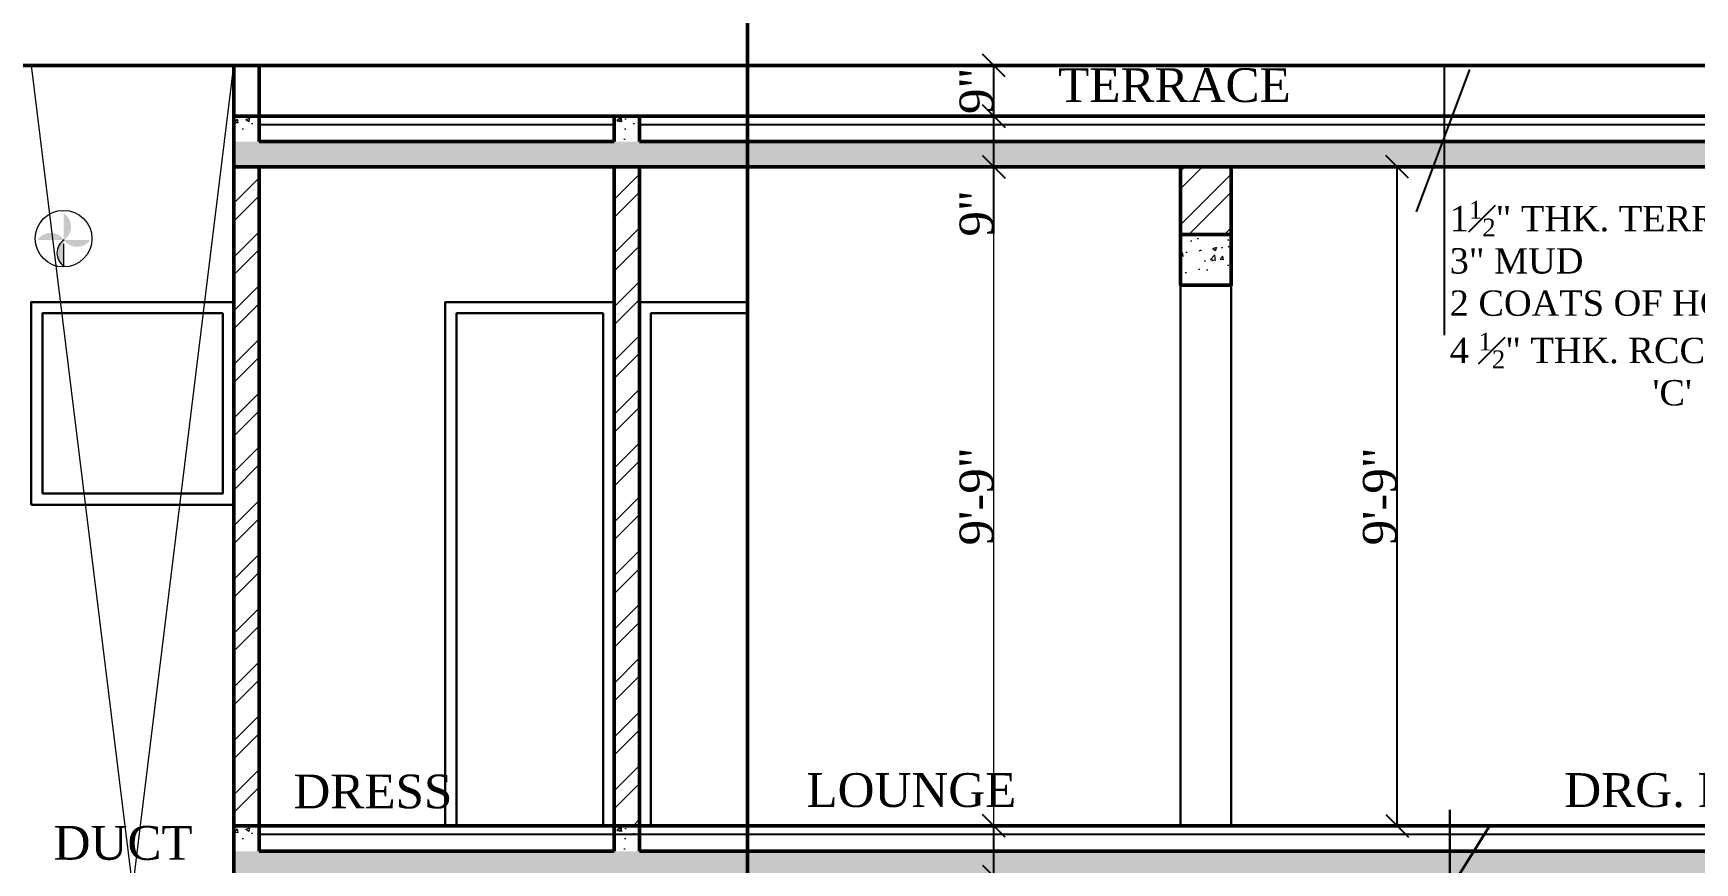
# Model space of a CAD drawing. Header units: feet. Extents: x 37458 to 42412, y -3338 to -325.
# Drawn here: x 40425.3 to 40720.2, y -1005.9 to -858.6 of the extents above; entities that cross this region are included whole.
import ezdxf

# ---------------------------------------------------------------- set-up
doc = ezdxf.new("R2010")
doc.units = ezdxf.units.FT
doc.header["$MEASUREMENT"] = 0
doc.header["$PDMODE"] = 35
doc.header["$PDSIZE"] = 8
doc.layers.get('Defpoints').update_dxf_attribs({"color": 52})
for name, color, linetype, lineweight in [('BLK_1_FLR_2_KITCHEN', 7, 'Continuous', 0), ('dimensiom', 35, 'Continuous', 25), ('HAT', 8, 'Continuous', 13), ('HATCH', 254, 'Continuous', 13), ('Jonry', 243, 'Continuous', 20), ('TEXT', 7, 'Continuous', 30), ('walls', 1, 'Continuous', 50), ('WIN', 141, 'Continuous', 25)]:
    doc.layers.add(name, color=color, linetype=linetype, lineweight=lineweight)
doc.layers.add('BLK_1_FLR_2_REGULAR_ROOM_2', color=1, linetype='Continuous', plot=False)
doc.styles.add("4''", font='romai___.ttf', dxfattribs={"height": 7})
doc.styles.get("Standard").update_dxf_attribs({"font": 'times.ttf', "height": 6})
doc.dimstyles.new('arrow', dxfattribs={"dimtxt": 6, "dimasz": 4, "dimexe": 3, "dimexo": 6, "dimgap": 0, "dimtad": 1, "dimzin": 3, "dimdsep": 46, "dimlunit": 4, "dimtxsty": 'Standard', "dimblk": 'OBLIQUE', "dimcen": 12, "dimclrd": 7, "dimclre": 256, "dimclrt": 7, "dimadec": 0, "dimazin": 0, "dimtfac": 1, "dimtofl": 0, "dimtmove": 0, "dimatfit": 3, "dimfxl": 3, "dimfxlon": 1, "dimtolj": 1, "dimtzin": 0, "dimlwd": -1, "dimlwe": -1, "dimarcsym": 0})
pattern_1 = [(50, (546.9686, 1276.455), (7.1726018, -0.62752135), [0.75, -8.25]), (355, (546.9686, 1276.455), (-1.3875133, 7.5219213), [0.6, -6.6]), (100.4514, (547.566, 1276.4026), (5.7850938, 6.8943954), [0.6374019, -7.0114211]), (46.1842, (546.969, 1278.455), (10.6724105, -1.6551901), [1.125, -12.375]), (96.6356, (547.858, 1278.317), (9.346627, 9.7411787), [0.956103, -10.51713]), (351.1842, (546.969, 1278.455), (9.3466195, 9.741186), [0.9, -9.9]), (21, (547.9686, 1277.955), (5.9690705, -4.0261889), [0.75, -8.25]), (326, (547.9686, 1277.955), (2.4331533, 7.2515005), [0.6, -6.6]), (71.4514, (548.466, 1277.6194), (8.4022263, 3.225305), [0.6374019, -7.0114211]), (37.5, (546.9686, 1276.455), (0.12159855, 3.32893854), [0, -6.52, 0, -6.7, 0, -6.625]), (7.5, (546.9686, 1276.455), (2.63069537, 3.94411712), [0, -3.82, 0, -6.37, 0, -2.525]), (327.5, (544.7386, 1276.455), (5.33822436, -0.22554872), [0, -2.5, 0, -7.8, 0, -10.35]), (317.5, (543.7386, 1276.455), (5.8318617, 1.0010498), [0, -3.25, 0, -5.18, 0, -7.35])]
pattern_2 = [(50, (-2351.846, -0.24), (7.1726018, -0.62752135), [0.75, -8.25]), (355, (-2351.846, -0.24), (-1.3875133, 7.5219213), [0.6, -6.6]), (100.4514, (-2351.2484, -0.292), (5.7850938, 6.8943954), [0.6374019, -7.0114211]), (46.1842, (-2351.846, 1.76), (10.6724105, -1.6551901), [1.125, -12.375]), (96.6356, (-2350.957, 1.622), (9.346627, 9.7411787), [0.956103, -10.51713]), (351.1842, (-2351.846, 1.76), (9.3466195, 9.741186), [0.9, -9.9]), (21, (-2350.846, 1.26), (5.9690705, -4.0261889), [0.75, -8.25]), (326, (-2350.846, 1.26), (2.4331533, 7.2515005), [0.6, -6.6]), (71.4514, (-2350.349, 0.9245), (8.4022263, 3.225305), [0.6374019, -7.0114211]), (37.5, (-2351.846, -0.24), (0.12159855, 3.32893854), [0, -6.52, 0, -6.7, 0, -6.625]), (7.5, (-2351.846, -0.24), (2.63069537, 3.94411712), [0, -3.82, 0, -6.37, 0, -2.525]), (327.5, (-2354.076, -0.24), (5.33822436, -0.22554872), [0, -2.5, 0, -7.8, 0, -10.35]), (317.5, (-2355.076, -0.24), (5.8318617, 1.0010498), [0, -3.25, 0, -5.18, 0, -7.35])]
pattern_3 = [(50, (-2351.846, -126.24), (7.1726018, -0.62752135), [0.75, -8.25]), (355, (-2351.846, -126.24), (-1.3875133, 7.5219213), [0.6, -6.6]), (100.4514, (-2351.2484, -126.292), (5.7850938, 6.8943954), [0.6374019, -7.0114211]), (46.1842, (-2351.846, -124.24), (10.6724105, -1.6551901), [1.125, -12.375]), (96.6356, (-2350.957, -124.378), (9.346627, 9.7411787), [0.956103, -10.51713]), (351.1842, (-2351.846, -124.24), (9.3466195, 9.741186), [0.9, -9.9]), (21, (-2350.846, -124.74), (5.9690705, -4.0261889), [0.75, -8.25]), (326, (-2350.846, -124.74), (2.4331533, 7.2515005), [0.6, -6.6]), (71.4514, (-2350.349, -125.0755), (8.4022263, 3.225305), [0.6374019, -7.0114211]), (37.5, (-2351.846, -126.24), (0.12159855, 3.32893854), [0, -6.52, 0, -6.7, 0, -6.625]), (7.5, (-2351.846, -126.24), (2.63069537, 3.94411712), [0, -3.82, 0, -6.37, 0, -2.525]), (327.5, (-2354.076, -126.24), (5.33822436, -0.22554872), [0, -2.5, 0, -7.8, 0, -10.35]), (317.5, (-2355.076, -126.24), (5.8318617, 1.0010498), [0, -3.25, 0, -5.18, 0, -7.35])]
pattern_4 = [(45, (-2351.846, -0.24), (-4.7729708, 4.7729708), []), (45, (-2348.664, -0.24), (-4.7729708, 4.7729708), [])]

# ---------------------------------------------------------------- blocks, each defined once
blk = doc.blocks.new('_Oblique')
at = {"layer": 'dimensiom', "color": 0, "lineweight": -2}
blk.add_line((-0.5, -0.5), (0.5, 0.5), dxfattribs=at)
blk = doc.blocks.new('*D205')
at = {"layer": 'Defpoints', "color": 0, "ltscale": 0.75, "transparency": 16777216}
for p in [(40595.76, -999.37), (40629.38, -999.37, 321.56), (40628.88, -1008.37, 308.48)]:
    blk.add_point(p, dxfattribs=at)
at = {"layer": 'dimensiom', "ltscale": 0.75, "transparency": 16777216}
for p, q in [((40593.44, -999.37), (40592.76, -999.37)), ((40593.45, -1008.37), (40592.76, -1008.37))]:
    blk.add_line(p, q, dxfattribs=at)
at = {"layer": 'dimensiom', "color": 7, "ltscale": 0.75, "transparency": 16777216}
blk.add_line((40595.76, -1008.37), (40595.76, -999.37), dxfattribs=at)
at = {"layer": 'dimensiom', "color": 7, "ltscale": 0.75, "transparency": 16777216, "xscale": 4, "yscale": 4, "zscale": 4}
for p, rotation in [((40595.76, -999.37), 90), ((40595.76, -1008.37), 270)]:
    blk.add_blockref('_Oblique', p, dxfattribs=dict(at, rotation=rotation))
at = {"layer": 'dimensiom', "color": 7, "ltscale": 0.75, "transparency": 16777216, "insert": (40589.64, -1013.85), "char_height": 6, "attachment_point": 5, "rotation": 90}
blk.add_mtext('\\A1;9"', dxfattribs=at)
blk = doc.blocks.new('*D206')
at = {"layer": 'BLK_1_FLR_2_KITCHEN', "ltscale": 0.75, "transparency": 16777216}
for p, q in [((40593.5, -882.37), (40592.76, -882.37)), ((40593.44, -999.37), (40592.76, -999.37))]:
    blk.add_line(p, q, dxfattribs=at)
at = {"layer": 'BLK_1_FLR_2_KITCHEN', "color": 7, "ltscale": 0.75, "transparency": 16777216}
blk.add_line((40595.76, -999.37), (40595.76, -882.37), dxfattribs=at)
at = {"layer": 'Defpoints', "color": 0, "ltscale": 0.75, "transparency": 16777216}
for p in [(40595.76, -882.37), (40629.38, -882.37, 293.99), (40629.38, -999.37, 321.56)]:
    blk.add_point(p, dxfattribs=at)
at = {"layer": 'BLK_1_FLR_2_KITCHEN', "color": 7, "ltscale": 0.75, "transparency": 16777216, "xscale": 4, "yscale": 4, "zscale": 4}
for p, rotation in [((40595.76, -882.37), 90), ((40595.76, -999.37), 270)]:
    blk.add_blockref('_Oblique', p, dxfattribs=dict(at, rotation=rotation))
at = {"layer": 'BLK_1_FLR_2_KITCHEN', "color": 7, "ltscale": 0.75, "transparency": 16777216, "insert": (40592.7, -940.87), "char_height": 6, "attachment_point": 5, "rotation": 90}
blk.add_mtext('\\A1;9\'-9"', dxfattribs=at)
blk = doc.blocks.new('*D207')
at = {"layer": 'Defpoints', "color": 0, "ltscale": 0.75, "transparency": 16777216}
for p in [(40595.76, -873.37), (40629.38, -873.37, 323.82), (40629.38, -882.37, 293.99)]:
    blk.add_point(p, dxfattribs=at)
at = {"layer": 'dimensiom', "ltscale": 0.75, "transparency": 16777216}
for p, q in [((40593.43, -873.37), (40592.76, -873.37)), ((40593.5, -882.37), (40592.76, -882.37))]:
    blk.add_line(p, q, dxfattribs=at)
at = {"layer": 'dimensiom', "color": 7, "ltscale": 0.75, "transparency": 16777216}
for p, q in [((40595.76, -882.37), (40595.76, -873.37)), ((40595.76, -894.18), (40595.76, -882.37))]:
    blk.add_line(p, q, dxfattribs=at)
at = {"layer": 'dimensiom', "color": 7, "ltscale": 0.75, "transparency": 16777216, "xscale": 4, "yscale": 4, "zscale": 4}
for p, rotation in [((40595.76, -873.37), 90), ((40595.76, -882.37), 270)]:
    blk.add_blockref('_Oblique', p, dxfattribs=dict(at, rotation=rotation))
at = {"layer": 'dimensiom', "color": 7, "ltscale": 0.75, "transparency": 16777216, "insert": (40592.7, -890.63), "char_height": 6, "attachment_point": 5, "rotation": 90}
blk.add_mtext('\\A1;9"', dxfattribs=at)
blk = doc.blocks.new('*D208')
at = {"layer": 'Defpoints', "color": 0, "ltscale": 0.75, "transparency": 16777216}
for p in [(40595.76, -864.37), (40627.88, -864.37, 323.82), (40629.38, -873.37, 323.82)]:
    blk.add_point(p, dxfattribs=at)
at = {"layer": 'dimensiom', "ltscale": 0.75, "transparency": 16777216}
for p, q in [((40593.4, -864.37), (40592.76, -864.37)), ((40593.43, -873.37), (40592.76, -873.37))]:
    blk.add_line(p, q, dxfattribs=at)
at = {"layer": 'dimensiom', "color": 7, "ltscale": 0.75, "transparency": 16777216}
blk.add_line((40595.76, -873.37), (40595.76, -864.37), dxfattribs=at)
at = {"layer": 'dimensiom', "color": 7, "ltscale": 0.75, "transparency": 16777216, "xscale": 4, "yscale": 4, "zscale": 4}
for p, rotation in [((40595.76, -864.37), 90), ((40595.76, -873.37), 270)]:
    blk.add_blockref('_Oblique', p, dxfattribs=dict(at, rotation=rotation))
at = {"layer": 'dimensiom', "color": 7, "ltscale": 0.75, "transparency": 16777216, "insert": (40592.7, -868.87), "char_height": 6, "attachment_point": 5, "rotation": 90}
blk.add_mtext('\\A1;9"', dxfattribs=at)
blk = doc.blocks.new('*D395')
at = {"layer": 'BLK_1_FLR_2_REGULAR_ROOM_2', "color": 7, "ltscale": 0.75, "transparency": 16777216}
blk.add_line((40667.35, -999.37), (40667.35, -882.37), dxfattribs=at)
at = {"layer": 'BLK_1_FLR_2_REGULAR_ROOM_2', "ltscale": 0.75, "transparency": 16777216}
for p, q in [((40670.26, -882.37), (40670.35, -882.37)), ((40670.31, -999.37), (40670.35, -999.37))]:
    blk.add_line(p, q, dxfattribs=at)
at = {"layer": 'Defpoints', "color": 0, "ltscale": 0.75, "transparency": 16777216}
for p in [(40658.37, -882.37, -1146.48), (40667.35, -882.37), (40656.83, -999.37, -2582.82)]:
    blk.add_point(p, dxfattribs=at)
at = {"layer": 'BLK_1_FLR_2_REGULAR_ROOM_2', "color": 7, "ltscale": 0.75, "transparency": 16777216, "xscale": 4, "yscale": 4, "zscale": 4}
for p, rotation in [((40667.35, -882.37), 90), ((40667.35, -999.37), 270)]:
    blk.add_blockref('_Oblique', p, dxfattribs=dict(at, rotation=rotation))
at = {"layer": 'BLK_1_FLR_2_REGULAR_ROOM_2', "color": 7, "ltscale": 0.75, "transparency": 16777216, "insert": (40664.29, -940.87), "char_height": 6, "attachment_point": 5, "rotation": 90}
blk.add_mtext('\\A1;9\'-9"', dxfattribs=at)

msp = doc.modelspace()

# ---------------------------------------------------------------- hatches: boundary and pattern name
at = {"layer": 'HATCH', "ltscale": 0.75}
h = msp.add_hatch(dxfattribs=at)
h.set_pattern_fill('AR-CONC', color=256, style=0)
h.set_pattern_definition(pattern_2)
h.paths.add_polyline_path([(40460.8834, -877.8706), (40465.3834, -877.8706), (40465.3834, -873.3706), (40460.8834, -873.3706)])
h = msp.add_hatch(dxfattribs=at)
h.set_pattern_fill('AR-CONC', color=256, style=0)
h.set_pattern_definition(pattern_2)
h.paths.add_polyline_path([(40528.3834, -877.8706), (40532.8834, -877.8706), (40532.8834, -873.3706), (40528.3834, -873.3706)])
h = msp.add_hatch(dxfattribs=at)
h.set_pattern_fill('AR-CONC', color=256, style=0)
h.set_pattern_definition(pattern_2)
h.paths.add_polyline_path([(40460.8834, -882.3706), (40844.8834, -882.3706), (40844.8834, -877.8706), (40460.8834, -877.8706)])
h = msp.add_hatch(dxfattribs=at)
h.set_pattern_fill('ANSI32', color=256, scale=18, style=0)
h.set_pattern_definition(pattern_4)
h.paths.add_polyline_path([(40460.8834, -999.3706), (40465.3834, -999.3706), (40465.3834, -882.3706), (40460.8834, -882.3706)])
h = msp.add_hatch(dxfattribs=at)
h.set_pattern_fill('ANSI32', color=256, scale=18, style=0)
h.set_pattern_definition(pattern_4)
h.paths.add_polyline_path([(40528.3834, -999.3706), (40532.8834, -999.3706), (40532.8834, -882.3706), (40528.3834, -882.3706)])
h = msp.add_hatch(dxfattribs=at)
h.set_pattern_fill('ANSI32', color=256, scale=18, style=0)
h.set_pattern_definition(pattern_4)
h.paths.add_polyline_path([(40628.8834, -894.3706), (40637.8834, -894.3706), (40637.8834, -882.3706), (40628.8834, -882.3706)])
h = msp.add_hatch(dxfattribs=at)
h.set_pattern_fill('AR-CONC', color=256, style=0)
h.set_pattern_definition(pattern_1)
h.paths.add_polyline_path([(40637.8834, -894.3706), (40628.8834, -894.3706), (40628.8834, -903.3706), (40637.8834, -903.3706)])
h = msp.add_hatch(dxfattribs=at)
h.set_pattern_fill('AR-CONC', color=256, style=0)
h.set_pattern_definition(pattern_1)
h.paths.add_polyline_path([(40637.8834, -894.3706), (40628.8834, -894.3706), (40628.8834, -903.3706), (40637.8834, -903.3706)])
h = msp.add_hatch(dxfattribs=at)
h.set_pattern_fill('AR-CONC', color=256, style=0)
h.set_pattern_definition(pattern_3)
h.paths.add_polyline_path([(40460.8834, -1003.8706), (40465.3834, -1003.8706), (40465.3834, -999.3706), (40460.8834, -999.3706)])
h = msp.add_hatch(dxfattribs=at)
h.set_pattern_fill('AR-CONC', color=256, style=0)
h.set_pattern_definition(pattern_3)
h.paths.add_polyline_path([(40528.3834, -1003.8706), (40532.8834, -1003.8706), (40532.8834, -999.3706), (40528.3834, -999.3706)])
h = msp.add_hatch(dxfattribs=at)
h.set_pattern_fill('AR-CONC', color=256, style=0)
h.set_pattern_definition(pattern_3)
h.paths.add_polyline_path([(40460.8834, -1008.3706), (40844.8834, -1008.3706), (40844.8834, -1003.8706), (40460.8834, -1003.8706)])
at = {"layer": 'Jonry', "ltscale": 0.75}
h = msp.add_hatch(color=256, dxfattribs=at)
h.paths.add_polyline_path([(40430.6857, -890.6399), (40430.6857, -895.3296, 0.00326813), (40430.7162, -895.3095, -0.00139375), (40430.7076, -895.2964, 0.00139375), (40430.7162, -895.3095, 0.53786413)])
h.paths.add_polyline_path([(40435.3754, -895.3296), (40430.7355, -895.3296, 0.00043582), (40430.7314, -895.3323, 0.53254552)])
h.paths.add_polyline_path([(40430.6857, -895.3628, 0.52832187), (40430.6857, -899.9861)])
h.paths.add_polyline_path([(40426.0179, -895.3296), (40430.6637, -895.3296, 0.53291402)])

# ---------------------------------------------------------------- linework, layer by layer
at = {"layer": 'HAT', "ltscale": 0.75}
for p, q in [((40424.8834, -1156.8706, -2141.6831), (40460.8834, -864.3706, -823.6472)), ((40424.8834, -864.3706, -841.6472), (40460.8834, -1156.8706, -823.6472))]:
    msp.add_line(p, q, dxfattribs=at)
at = {"layer": 'HATCH', "ltscale": 0.75}
for points, elevation in [([(40460.8834, -999.3706), (40465.3834, -999.3706), (40465.3834, -882.3706), (40460.8834, -882.3706)], -854.6427), ([(40528.3834, -999.3706), (40532.8834, -999.3706), (40532.8834, -882.3706), (40528.3834, -882.3706)], -872.6427)]:
    msp.add_lwpolyline(points, close=True, dxfattribs=dict(at, elevation=elevation))
at = {"layer": 'Jonry', "ltscale": 0.75}
msp.add_line((40430.6857, -900.0193, 30.9954), (40430.6857, -896.0223, 30.9954), dxfattribs=at)
msp.add_circle((40430.6507, -895.1167, 18.7082), 5.0224, dxfattribs=at)
msp.add_arc((40432.2627, -897.6745, 30.9954), 2.7984, 123.077073, 236.922927, dxfattribs=at)
at = {"layer": 'TEXT', "lineweight": 25}
for p, q in [((40670.761, -890.3788, -772.0448), (40680.2429, -865.0895, -776.0335)), ((40675.6724, -864.3706, -772.0448), (40675.6724, -912.2473, -772.0448))]:
    msp.add_line(p, q, dxfattribs=at)
at = {"layer": 'TEXT'}
for p, q in [((40676.6859, -996.5513, -682.2604), (40676.6859, -1034.5386, -682.2604)), ((40683.5786, -999.608, -700.2604), (40674.7149, -1013.7769, -941.8405))]:
    msp.add_line(p, q, dxfattribs=at)
at = {"layer": 'walls', "ltscale": 0.75}
for p, q in [((40552.0455, -1300.4282), (40552.0455, -822.4656)), ((40847.8834, -864.3706, -1014.1092), (40223.8834, -864.3706, -1014.1092)), ((40460.8834, -864.3706, -823.6472), (40460.8834, -1156.8706, -823.6472)), ((40465.3834, -864.3706, -823.6472), (40465.3834, -877.8706, -823.6472)), ((40844.8834, -873.3706, -1014.1092), (40460.8834, -873.3706, -1014.1092)), ((40528.3834, -877.8706, -841.6472), (40528.3834, -873.3706, -841.6472)), ((40532.8834, -877.8706, -841.6472), (40532.8834, -873.3706, -841.6472)), ((40465.3834, -877.8706, -1014.1092), (40528.3834, -877.8706, -1014.1092)), ((40532.8834, -877.8706, -1014.1092), (40844.8834, -877.8706, -1014.1092)), ((40847.8834, -882.3706, -1043.9388), (40460.8834, -882.3706, -1043.9388)), ((40465.3834, -882.3706, -823.6472), (40465.3834, -1003.8706, -823.6472)), ((40528.3834, -1003.8706, -841.6472), (40528.3834, -882.3706, -841.6472)), ((40532.8834, -1003.8706, -841.6472), (40532.8834, -882.3706, -841.6472)), ((40637.8834, -903.3706, -823.6472), (40637.8834, -882.3706, -823.6472)), ((40628.8834, -894.3706, -823.6472), (40637.8834, -894.3706, -823.6472)), ((40861.3834, -999.3706, -1025.2349), (40460.8834, -999.3706, -1010.026)), ((40465.3834, -1003.8706, -1029.4501), (40528.3834, -1003.8706, -1029.4501)), ((40532.8834, -1003.8706, -1029.4501), (40820.8834, -1003.8706, -1029.4501))]:
    msp.add_line(p, q, dxfattribs=at)
at = {"layer": 'walls', "ltscale": 0.75, "elevation": -823.6472}
msp.add_lwpolyline([(40628.8834, -882.3706), (40628.8834, -903.3706), (40637.8834, -903.3706), (40637.8834, -882.3706)], dxfattribs=at)
at = {"layer": 'WIN'}
for p, q in [((40465.3834, -874.8706, -935.5735), (40528.3834, -874.8706, -947.9714)), ((40532.8834, -874.8706, -948.857), (40844.8834, -874.8706, -1010.2564)), ((40465.3834, -1000.8706, -1206.7516), (40820.8834, -1000.8706, -1285.6376))]:
    msp.add_line(p, q, dxfattribs=at)
at = {"layer": 'WIN', "lineweight": 30}
for p, q in [((40628.8834, -903.3706, -823.6472), (40628.8834, -999.3706, -806.4532)), ((40637.8834, -903.3706, -823.6472), (40637.8834, -999.3706, -823.6472))]:
    msp.add_line(p, q, dxfattribs=at)
at = {"layer": 'WIN', "lineweight": 30, "elevation": -854.6427}
for points in [[(40424.8834, -942.3706), (40460.8834, -942.3706), (40460.8834, -906.3706), (40424.8834, -906.3706)], [(40426.8834, -940.3706), (40458.8834, -940.3706), (40458.8834, -908.3706), (40426.8834, -908.3706)]]:
    msp.add_lwpolyline(points, close=True, dxfattribs=at)
at = {"layer": 'WIN', "lineweight": 30, "elevation": -823.6472}
for points in [[(40498.3834, -999.3706), (40498.3834, -906.3706), (40528.3834, -906.3706), (40528.3834, -999.3706)], [(40532.8834, -999.3706), (40532.8834, -906.3706), (40552.0455, -906.3706)], [(40500.3834, -999.3706), (40500.3834, -908.3706), (40526.3834, -908.3706), (40526.3834, -999.3706)], [(40534.8834, -999.3706), (40534.8834, -908.3706), (40552.0455, -908.3706)]]:
    msp.add_lwpolyline(points, dxfattribs=at)

# ---------------------------------------------------------------- texts
at = {"layer": 'TEXT', "ltscale": 0.75, "char_height": 8, "attachment_point": 1}
for s, insert, width in [('\\A1;{\\H0.75x;TERRACE}', (40607.164, -864.8566, 30.9954), 62.875977), ('\\A1;{\\H0.75x;DRESS}', (40471.4427, -990.2588, 30.9954), 35.519042), ('\\A1;{\\H0.75x;LOUNGE}', (40562.4886, -990.0148, -1048.0378), 62.875977), ('\\A1;{\\H0.75x;DRG. ROOM}', (40697.0118, -990.0148, -1048.0378), 62.875977), ('\\A1;{\\H0.75x;DUCT}', (40428.8827, -999.39, 30.9954), 35.519042)]:
    msp.add_mtext(s, dxfattribs=dict(at, insert=insert, width=width))
at = {"layer": 'TEXT', "lineweight": 25, "insert": (40676.6618, -888.4064, -448.39), "char_height": 4.5, "width": 88.157091, "attachment_point": 1, "style": "4''"}
msp.add_mtext('\\A1;{\\fRomantic|b0|i0|c2|p2;1\\H0.7x;\\S1#2;\\H1.429x;" THK. TERRACE \\P3" MUD \\P2 COATS OF HOT BITUMEN\\P4 \\H0.7x;\\S1#2;\\H1.429x;" THK. RCC SLAB\\P^I^I\'C\'}', dxfattribs=at)

# ---------------------------------------------------------------- dimensions: what is measured, and where the dimension line sits
at = {"layer": 'BLK_1_FLR_2_KITCHEN', "color": 1, "ltscale": 0.75}
dim = msp.add_linear_dim(base=(40595.7566, -882.3706, -1113.5412), p1=(40629.3802, -999.3706, -791.9771), p2=(40629.3802, -882.3706, -819.5482), angle=90, dimstyle='arrow', override={"dimtmove": 1}, dxfattribs=at)
dim.commit()
dim.dimension.update_dxf_attribs({"geometry": '*D206', "text_midpoint": (40592.6961, -940.8706, -1113.5412)})
at = {"layer": 'BLK_1_FLR_2_REGULAR_ROOM_2', "color": 1, "ltscale": 0.75}
dim = msp.add_linear_dim(base=(40667.3526, -882.3706, 1578.7377), p1=(40656.8307, -999.3706, -1004.0813), p2=(40658.3703, -882.3706, 432.2546), angle=90, dimstyle='arrow', override={"dimfxl": 6}, dxfattribs=at)
dim.commit()
dim.dimension.update_dxf_attribs({"geometry": '*D395', "text_midpoint": (40664.292, -940.8706, 1578.7377)})
at = {"layer": 'dimensiom', "ltscale": 0.75}
dim = msp.add_linear_dim(base=(40595.7566, -864.3706, -1113.5412), p1=(40629.3802, -873.3706, -789.7186), p2=(40627.8803, -864.3706, -789.7186), angle=90, dimstyle='arrow', override={"dimtmove": 1}, dxfattribs=at)
dim.commit()
dim.dimension.update_dxf_attribs({"geometry": '*D208', "text_midpoint": (40592.6961, -868.8706, -1113.5412)})
for base, p1, p2, picture, middle in [((40595.7566, -873.3706, -1113.5412), (40629.3802, -882.3706, -819.5482), (40629.3802, -873.3706, -789.7186), '*D207', (40590.0431, -890.6272, -1113.5412)), ((40595.7566, -999.3706, -1113.5412), (40628.8834, -1008.3706, -805.0595), (40629.3802, -999.3706, -791.9771), '*D205', (40592.6961, -1013.8502, -1113.5412))]:
    dim = msp.add_linear_dim(base=base, p1=p1, p2=p2, angle=90, dimstyle='arrow', override={"dimtmove": 1}, dxfattribs=at)
    dim.commit()
    dim.dimension.update_dxf_attribs({"geometry": picture, "text_midpoint": middle, "dimtype": 160})

doc.saveas('drawing.dxf')
